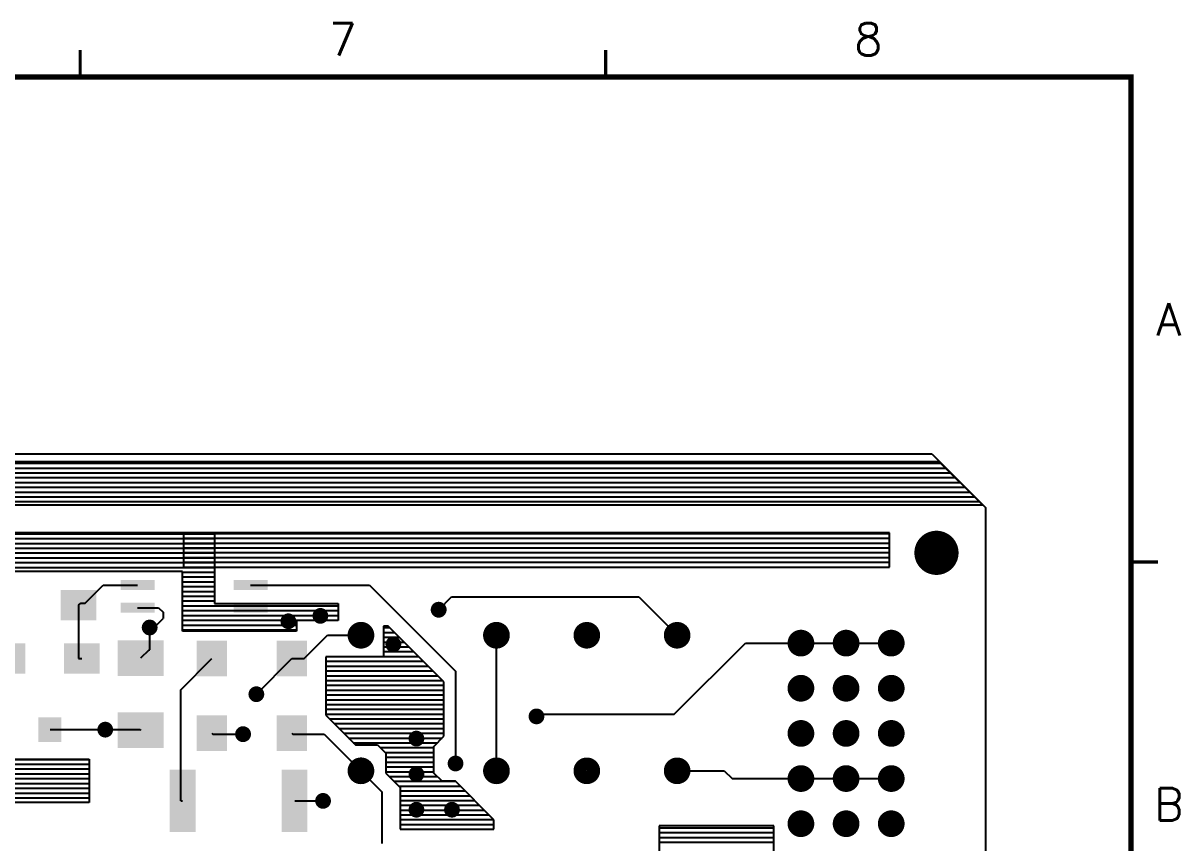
# Model space of a CAD drawing. Extents: x 295 to 953, y 10 to 290.
# Drawn here: x 779.2 to 886.5, y 213.9 to 290 of the extents above; entities that cross this region are included whole.
import ezdxf
from ezdxf.enums import TextEntityAlignment as Align

# ---------------------------------------------------------------- set-up
doc = ezdxf.new("R2010")
doc.units = 0
doc.header["$LTSCALE"] = 5
doc.header["$MEASUREMENT"] = 0
doc.layers.get('0').update_dxf_attribs({"linetype": 'CONTINUOUS', "lineweight": 25})
for name, color, linetype in [('COMP_GB', 1, 'CONTINUOUS'), ('문자', 4, 'CONTINUOUS'), ('테두리', 3, 'CONTINUOUS')]:
    doc.layers.add(name, color=color, linetype=linetype)
doc.styles.get("Standard").update_dxf_attribs({"font": 'simplex.shx'})

# ---------------------------------------------------------------- blocks, each defined once
blk = doc.blocks.new('C')
at = {"layer": '테두리'}
blk.add_line((405, 285), (405, 15), dxfattribs=at)
for points, const_width in [([(307.5, 287.5), (307.5, 285)], 0.3), ([(356.25, 287.5), (356.25, 285)], 0.3), ([(15, 285), (15, 15), (405, 15), (405, 285), (15, 285)], 0.5), ([(407.5, 240), (405, 240)], 0.3)]:
    blk.add_lwpolyline(points, dxfattribs=dict(at, const_width=const_width))
at = {"layer": '문자'}
for s, p in [('7', (331.88, 288.5)), ('8', (380.62, 288.5)), ('A', (408.5, 262.5)), ('B', (408.5, 217.5))]:
    blk.add_text(s, height=3, dxfattribs=at).set_placement(p, align=Align.MIDDLE)

msp = doc.modelspace()

# ---------------------------------------------------------------- linework, layer by layer
for points, const_width in [([(862.9, 240.84, 1), (864.95, 240.84, 1)], 2.05), ([(817.37, 235.56, 1), (818.11, 235.56, 1)], 0.733), ([(803.43, 234.49, 1), (804.16, 234.49, 1)], 0.733), ([(806.4, 234.99, 1), (807.13, 234.99, 1)], 0.733), ([(790.56, 233.91, 1), (791.29, 233.91, 1)], 0.733), ([(809.91, 233.19, 1), (811.15, 233.19, 1)], 1.24), ([(822.48, 233.19, 1), (823.72, 233.19, 1)], 1.24), ([(830.87, 233.19, 1), (832.1, 233.19, 1)], 1.24), ([(839.25, 233.19, 1), (840.48, 233.19, 1)], 1.24), ([(813.17, 232.34, 1), (813.9, 232.34, 1)], 0.733), ([(850.73, 232.46, 1), (851.97, 232.46, 1)], 1.24), ([(854.92, 232.46, 1), (856.16, 232.46, 1)], 1.24), ([(859.11, 232.46, 1), (860.35, 232.46, 1)], 1.24), ([(850.73, 228.27, 1), (851.97, 228.27, 1)], 1.24), ([(854.92, 228.27, 1), (856.16, 228.27, 1)], 1.24), ([(859.11, 228.27, 1), (860.35, 228.27, 1)], 1.24), ([(800.46, 227.72, 1), (801.19, 227.72, 1)], 0.733), ([(826.45, 225.66, 1), (827.18, 225.66, 1)], 0.733), ([(786.44, 224.43, 1), (787.17, 224.43, 1)], 0.733), ([(799.22, 224.01, 1), (799.96, 224.01, 1)], 0.733), ([(815.31, 223.6, 1), (816.04, 223.6, 1)], 0.733), ([(850.73, 224.08, 1), (851.97, 224.08, 1)], 1.24), ([(854.92, 224.08, 1), (856.16, 224.08, 1)], 1.24), ([(859.11, 224.08, 1), (860.35, 224.08, 1)], 1.24), ([(809.91, 220.61, 1), (811.15, 220.61, 1)], 1.24), ([(818.94, 221.29, 1), (819.67, 221.29, 1)], 0.733), ([(822.48, 220.61, 1), (823.72, 220.61, 1)], 1.24), ([(830.87, 220.61, 1), (832.1, 220.61, 1)], 1.24), ([(839.25, 220.61, 1), (840.48, 220.61, 1)], 1.24), ([(850.73, 219.89, 1), (851.97, 219.89, 1)], 1.24), ([(854.92, 219.89, 1), (856.16, 219.89, 1)], 1.24), ([(859.11, 219.89, 1), (860.35, 219.89, 1)], 1.24), ([(815.31, 220.3, 1), (816.04, 220.3, 1)], 0.733), ([(806.65, 217.82, 1), (807.38, 217.82, 1)], 0.733), ([(815.31, 217, 1), (816.04, 217, 1)], 0.733), ([(818.61, 217, 1), (819.34, 217, 1)], 0.733), ([(850.73, 215.7, 1), (851.97, 215.7, 1)], 1.24), ([(854.92, 215.7, 1), (856.16, 215.7, 1)], 1.24), ([(859.11, 215.7, 1), (860.35, 215.7, 1)], 1.24)]:
    msp.add_lwpolyline(points, format="xyb", close=True, dxfattribs=dict(const_width=const_width))
for points in [[(791.39, 238.31), (791.39, 237.39), (788.24, 238.31), (788.24, 237.39)], [(801.86, 238.31), (801.86, 237.39), (798.72, 238.31), (798.72, 237.39)], [(785.98, 237.38), (785.98, 234.57), (782.67, 237.38), (782.67, 234.57)], [(791.39, 236.21), (791.39, 235.29), (788.24, 236.21), (788.24, 235.29)], [(801.86, 236.21), (801.86, 235.29), (798.72, 236.21), (798.72, 235.29)], [(779.38, 232.43), (779.38, 229.62), (776.07, 232.43), (776.07, 229.62)], [(786.3, 232.43), (786.3, 229.62), (782.99, 232.43), (782.99, 229.62)], [(792.24, 232.73), (792.24, 229.42), (787.97, 232.73), (787.97, 229.42)], [(798.11, 232.68), (798.11, 229.37), (795.3, 232.68), (795.3, 229.37)], [(805.53, 232.68), (805.53, 229.37), (802.72, 232.68), (802.72, 229.37)], [(782.74, 225.58), (782.74, 223.27), (780.61, 225.58), (780.61, 223.27)], [(792.24, 226.03), (792.24, 222.72), (787.97, 226.03), (787.97, 222.72)], [(798.11, 225.77), (798.11, 222.45), (795.3, 225.77), (795.3, 222.45)], [(805.53, 225.77), (805.53, 222.45), (802.72, 225.77), (802.72, 222.45)], [(795.18, 220.71), (795.18, 214.94), (792.78, 220.71), (792.78, 214.94)], [(805.57, 220.71), (805.57, 214.94), (803.18, 220.71), (803.18, 214.94)]]:
    msp.add_solid(points)
at = {"layer": 'COMP_GB', "color": 7}
for p, q in [((863.53, 250), (505.48, 250)), ((506.36, 249.16), (864.32, 249.16)), ((864.19, 249.29), (506.5, 249.29)), ((863.53, 250), (868.48, 245.05)), ((868.19, 245.3), (864.19, 249.29)), ((506.23, 248.71), (864.77, 248.71)), ((506.23, 248.27), (865.21, 248.27)), ((506.23, 247.82), (865.66, 247.82)), ((506.23, 247.38), (866.11, 247.38)), ((506.23, 246.93), (866.55, 246.93)), ((506.23, 246.48), (867, 246.48)), ((506.23, 246.04), (867.45, 246.04)), ((506.23, 245.59), (867.89, 245.59)), ((516.87, 245.3), (868.19, 245.3)), ((868.48, 245.05), (868.48, 89.95)), ((694.65, 242.74), (796.95, 242.74)), ((694.65, 242.61), (796.95, 242.61)), ((794.06, 242.71), (794.06, 239.52)), ((859.57, 242.71), (794.06, 242.71)), ((794.06, 242.64), (859.57, 242.64)), ((796.95, 242.74), (796.95, 236.14)), ((859.57, 239.52), (859.57, 242.71)), ((694.65, 242.16), (796.95, 242.16)), ((694.65, 241.72), (796.95, 241.72)), ((794.06, 242.19), (859.57, 242.19)), ((794.06, 241.75), (859.57, 241.75)), ((694.65, 241.27), (796.95, 241.27)), ((694.65, 240.83), (796.95, 240.83)), ((794.06, 241.3), (859.57, 241.3)), ((794.06, 240.86), (859.57, 240.86)), ((794.06, 240.41), (859.57, 240.41)), ((694.65, 240.38), (796.95, 240.38)), ((694.65, 239.93), (796.95, 239.93)), ((694.65, 239.49), (796.95, 239.49)), ((794.06, 239.97), (859.57, 239.97)), ((794.06, 239.52), (859.57, 239.52)), ((793.98, 239.11), (762.63, 239.11)), ((793.98, 233.58), (793.98, 239.11)), ((793.98, 239.04), (796.95, 239.04)), ((793.98, 238.6), (796.95, 238.6)), ((784.95, 236.18), (786.61, 237.85)), ((786.61, 237.85), (789.81, 237.85)), ((793.98, 238.15), (796.95, 238.15)), ((793.98, 237.71), (796.95, 237.71)), ((793.98, 237.26), (796.95, 237.26)), ((800.29, 237.85), (811.33, 237.85)), ((811.33, 237.85), (819.31, 229.87)), ((784.33, 235.97), (784.53, 236.18)), ((784.53, 236.18), (784.95, 236.18)), ((793.98, 236.82), (796.95, 236.82)), ((793.98, 236.37), (796.95, 236.37)), ((796.95, 236.14), (808.42, 236.14)), ((808.42, 236.14), (808.42, 234.57)), ((817.74, 235.56), (818.93, 236.75)), ((818.93, 236.75), (836.3, 236.75)), ((836.3, 236.75), (839.87, 233.19)), ((784.33, 235.97), (784.33, 231.03)), ((789.81, 235.75), (791.75, 235.75)), ((791.75, 235.75), (792.17, 235.34)), ((792.17, 235.34), (792.17, 234.74)), ((793.98, 235.92), (808.42, 235.92)), ((793.98, 235.48), (808.42, 235.48)), ((793.98, 235.03), (808.42, 235.03)), ((791.34, 233.91), (792.17, 234.74)), ((793.98, 234.59), (808.42, 234.59)), ((793.98, 234.14), (804.54, 234.14)), ((808.42, 234.57), (804.54, 234.57)), ((804.54, 234.57), (804.54, 233.58)), ((812.63, 234.03), (812.63, 231.19)), ((813.05, 234.03), (812.63, 234.03)), ((818.21, 228.86), (813.05, 234.03)), ((790.93, 231.85), (790.93, 233.91)), ((790.93, 233.91), (791.34, 233.91)), ((793.98, 233.7), (804.54, 233.7)), ((804.54, 233.58), (793.98, 233.58)), ((805.27, 231.03), (807.43, 233.19)), ((807.43, 233.19), (810.53, 233.19)), ((812.63, 233.9), (813.18, 233.9)), ((812.63, 233.45), (813.62, 233.45)), ((812.63, 233), (814.07, 233)), ((823.1, 220.61), (823.1, 233.19)), ((790.1, 231.08), (790.87, 231.85)), ((790.87, 231.85), (790.93, 231.85)), ((812.63, 232.56), (814.52, 232.56)), ((812.63, 232.11), (814.96, 232.11)), ((839.6, 225.86), (846.2, 232.46)), ((846.2, 232.46), (851.35, 232.46)), ((851.35, 232.46), (855.54, 232.46)), ((855.54, 232.46), (859.73, 232.46)), ((784.33, 231.03), (784.64, 231.03)), ((793.82, 228.14), (796.7, 231.03)), ((800.83, 227.72), (804.13, 231.03)), ((804.13, 231.03), (805.27, 231.03)), ((812.63, 231.19), (807.26, 231.19)), ((807.26, 231.19), (807.26, 225.77)), ((807.26, 230.78), (816.3, 230.78)), ((812.63, 231.67), (815.41, 231.67)), ((812.63, 231.22), (815.85, 231.22)), ((807.26, 230.33), (816.74, 230.33)), ((807.26, 229.89), (817.19, 229.89)), ((819.31, 229.87), (819.31, 221.29)), ((807.26, 229.44), (817.63, 229.44)), ((807.26, 228.99), (818.08, 228.99)), ((818.21, 223.81), (818.21, 228.86)), ((793.82, 217.82), (793.82, 228.14)), ((807.26, 228.55), (818.21, 228.55)), ((807.26, 228.1), (818.21, 228.1)), ((807.26, 227.66), (818.21, 227.66)), ((807.26, 227.21), (818.21, 227.21)), ((807.26, 226.77), (818.21, 226.77)), ((807.26, 226.32), (818.21, 226.32)), ((807.26, 225.88), (818.21, 225.88)), ((807.26, 225.77), (810.01, 223.02)), ((807.6, 225.43), (818.21, 225.43)), ((826.82, 225.66), (827.01, 225.86)), ((827.01, 225.86), (839.6, 225.86)), ((781.68, 224.43), (786.8, 224.43)), ((786.8, 224.43), (790.05, 224.43)), ((790.05, 224.43), (790.1, 224.37)), ((808.04, 224.99), (818.21, 224.99)), ((808.49, 224.54), (818.21, 224.54)), ((796.7, 224.11), (796.8, 224.01)), ((796.8, 224.01), (799.59, 224.01)), ((804.13, 224.11), (804.22, 224.01)), ((804.22, 224.01), (807.13, 224.01)), ((807.13, 224.01), (810.53, 220.61)), ((808.93, 224.09), (818.21, 224.09)), ((809.38, 223.65), (818.06, 223.65)), ((817.29, 222.88), (818.21, 223.81)), ((809.82, 223.2), (817.61, 223.2)), ((810.01, 223.02), (812.07, 223.02)), ((812.07, 223.02), (812.83, 222.26)), ((812.33, 222.76), (817.29, 222.76)), ((812.78, 222.31), (817.29, 222.31)), ((812.83, 222.26), (812.83, 220.4)), ((817.29, 220.4), (817.29, 222.88)), ((736.31, 221.67), (785.32, 221.67)), ((736.31, 221.22), (785.32, 221.22)), ((775.01, 221.7), (785.32, 221.7)), ((785.32, 221.7), (785.32, 217.66)), ((812.83, 221.87), (817.29, 221.87)), ((812.83, 221.42), (817.29, 221.42)), ((736.31, 220.78), (785.32, 220.78)), ((736.38, 220.33), (785.32, 220.33)), ((810.53, 220.61), (812.47, 218.67)), ((812.83, 220.98), (817.29, 220.98)), ((812.83, 220.53), (817.29, 220.53)), ((812.83, 220.4), (814.17, 219.06)), ((813.15, 220.08), (817.61, 220.08)), ((818.05, 219.64), (817.29, 220.4)), ((839.87, 220.61), (844.24, 220.61)), ((844.24, 220.61), (844.97, 219.89)), ((736.83, 219.89), (785.32, 219.89)), ((737.27, 219.44), (785.32, 219.44)), ((737.72, 219), (785.32, 219)), ((813.59, 219.64), (819.29, 219.64)), ((814.04, 219.19), (819.73, 219.19)), ((814.17, 219.06), (814.17, 215.19)), ((819.29, 219.64), (818.05, 219.64)), ((822.86, 216.07), (819.29, 219.64)), ((844.97, 219.89), (851.35, 219.89)), ((851.35, 219.89), (855.54, 219.89)), ((855.54, 219.89), (859.73, 219.89)), ((738.16, 218.55), (785.32, 218.55)), ((738.61, 218.1), (785.32, 218.1)), ((812.47, 218.67), (812.47, 213.87)), ((814.17, 218.75), (820.18, 218.75)), ((814.17, 218.3), (820.62, 218.3)), ((814.17, 217.86), (821.07, 217.86)), ((785.32, 217.66), (739.06, 217.66)), ((793.82, 217.82), (793.98, 217.82)), ((804.38, 217.82), (807.02, 217.82)), ((814.17, 217.41), (821.52, 217.41)), ((814.17, 216.97), (821.96, 216.97)), ((814.17, 216.52), (822.41, 216.52)), ((814.17, 216.08), (822.85, 216.08)), ((822.86, 215.19), (822.86, 216.07)), ((814.17, 215.63), (822.86, 215.63)), ((814.17, 215.19), (822.86, 215.19)), ((838.2, 215.51), (838.2, 202.4)), ((848.84, 215.51), (838.2, 215.51)), ((838.2, 215.32), (848.84, 215.32)), ((838.2, 214.87), (848.84, 214.87)), ((848.84, 205.2), (848.84, 215.51)), ((838.2, 214.43), (848.84, 214.43)), ((838.2, 213.98), (848.84, 213.98))]:
    msp.add_line(p, q, dxfattribs=at)

# ---------------------------------------------------------------- block references
msp.add_blockref('C', (476.98, 0))

doc.saveas('drawing.dxf')
